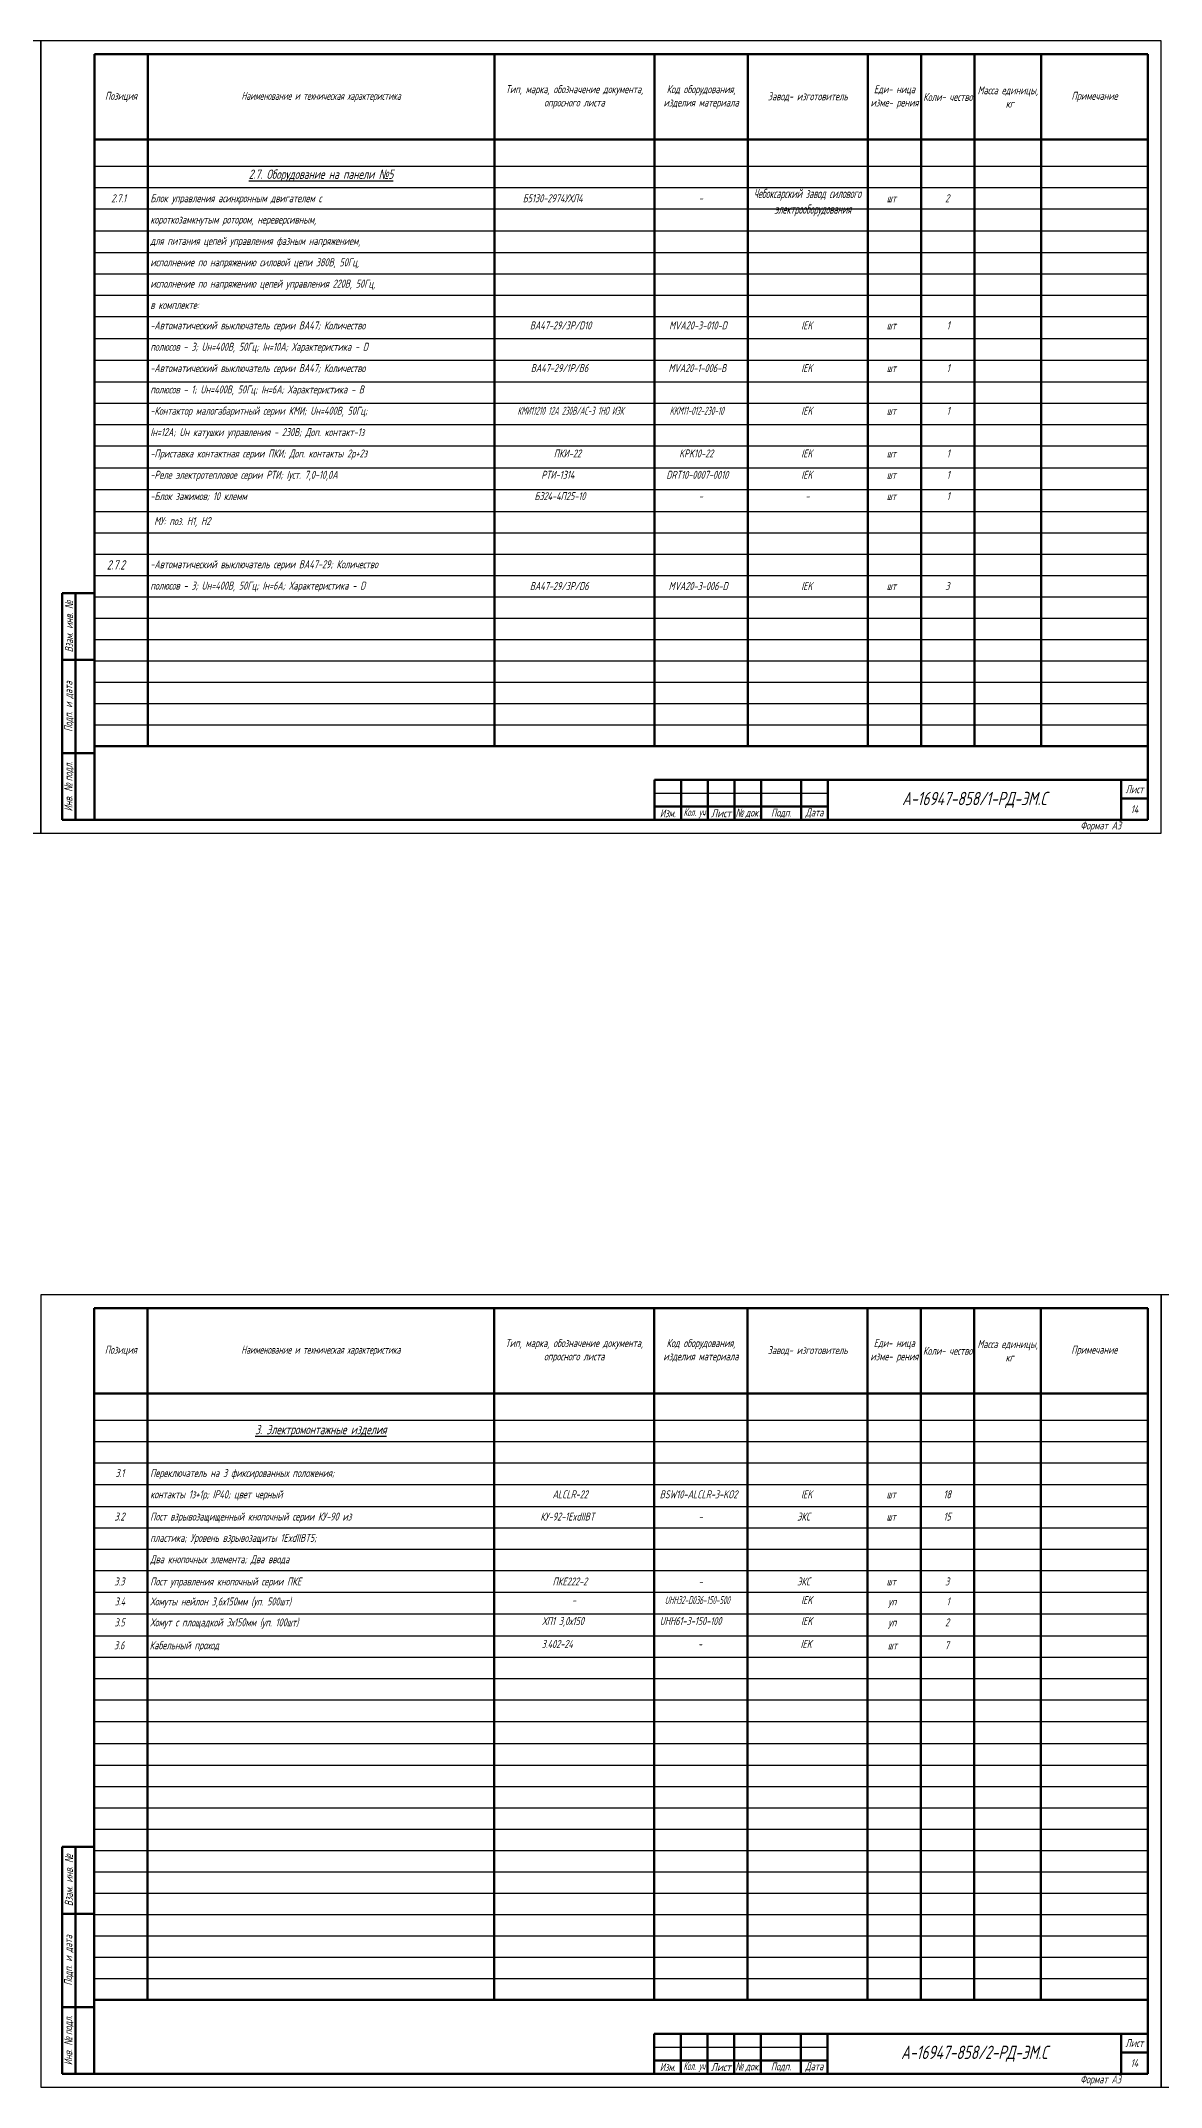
# Model space of a CAD drawing. Header units: millimetres. Extents: x -10490 to 5162, y -5053 to 76.
# Drawn here: x 2642 to 3062, y -814 to -47 of the extents above; entities that cross this region are included whole.
import ezdxf

# ---------------------------------------------------------------- set-up
doc = ezdxf.new("R2010")
doc.units = ezdxf.units.MM
for name, color, linetype, lineweight in [('Рамка толстая', 7, 'Continuous', 60), ('Рамка тонкая', 5, 'Continuous', 25), ('Спецификация', 9, 'Continuous', 25), ('Текст', 2, 'Continuous', 25), ('Штампы', 252, 'Continuous', 25)]:
    doc.layers.add(name, color=color, linetype=linetype, lineweight=lineweight)
doc.styles.add('SIMPLEX', font='simplex.shx', dxfattribs={"width": 0.7, "oblique": 15})

# ---------------------------------------------------------------- blocks, each defined once
blk = doc.blocks.new('A$C64336E77')
at = {"layer": 'Рамка толстая'}
for p, q in [((20, 5), (20, 292)), ((20, 292), (415, 292)), ((415, 292), (415, 5)), ((20, 5), (415, 5))]:
    blk.add_line(p, q, dxfattribs=at)
at = {"layer": 'Рамка тонкая'}
for p, q in [((0, 297), (0, 0)), ((420, 297), (0, 297)), ((420, 0), (420, 297)), ((0, 0), (420, 0))]:
    blk.add_line(p, q, dxfattribs=at)

msp = doc.modelspace()

# ---------------------------------------------------------------- linework, layer by layer
at = {"layer": 'Спецификация', "lineweight": 60}
for p, q in [((2661.95639, -52.14683), (3056.95639, -52.14683)), ((2681.95639, -52.14683), (2681.95639, -311.48017)), ((2811.95639, -52.14683), (2811.95639, -311.48017)), ((2871.95639, -52.14683), (2871.95639, -311.48017)), ((2906.95639, -52.14683), (2906.95639, -311.48017)), ((2951.95639, -52.14683), (2951.95639, -311.48017)), ((2971.95639, -52.14683), (2971.95639, -311.48017)), ((2991.95639, -52.14683), (2991.95639, -311.48017)), ((3016.95639, -52.14683), (3016.95639, -311.48017)), ((3056.95639, -52.14683), (3056.95639, -311.48017)), ((2661.95639, -84.14683), (3056.95639, -84.14683)), ((2661.95639, -311.48017), (3056.95639, -311.48017)), ((2661.89606, -522.14684), (3056.89606, -522.14684)), ((2661.89606, -522.14684), (2661.89606, -781.48017)), ((2681.89606, -522.14684), (2681.89606, -781.48017)), ((2811.89606, -522.14684), (2811.89606, -781.48017)), ((2871.89606, -522.14684), (2871.89606, -781.48017)), ((2906.89606, -522.14684), (2906.89606, -781.48017)), ((2951.89606, -522.14684), (2951.89606, -781.48017)), ((2971.89606, -522.14684), (2971.89606, -781.48017)), ((2991.89606, -522.14684), (2991.89606, -781.48017)), ((3016.89606, -522.14684), (3016.89606, -781.48017)), ((3056.89606, -522.14684), (3056.89606, -781.48017)), ((2661.89606, -554.14684), (3056.89606, -554.14684)), ((2661.89606, -781.48017), (3056.89606, -781.48017))]:
    msp.add_line(p, q, dxfattribs=at)
at = {"layer": 'Спецификация', "color": 5}
for p, q in [((2661.95639, -94.14683), (3056.95639, -94.14683)), ((2661.95639, -102.14683), (3056.95639, -102.14683)), ((2661.95639, -110.14683), (3056.95639, -110.14683)), ((2661.95639, -118.3135), (3056.95639, -118.3135)), ((2661.95639, -126.48017), (3056.95639, -126.48017)), ((2661.95639, -134.48017), (3056.95639, -134.48017)), ((2661.95639, -142.48017), (3056.95639, -142.48017)), ((2661.95639, -150.48017), (3056.95639, -150.48017)), ((2661.95639, -158.64683), (3056.95639, -158.64683)), ((2661.95639, -166.8135), (3056.95639, -166.8135)), ((2661.95639, -174.98017), (3056.95639, -174.98017)), ((2661.95639, -182.98017), (3056.95639, -182.98017)), ((2661.95639, -190.98017), (3056.95639, -190.98017)), ((2661.95639, -198.98017), (3056.95639, -198.98017)), ((2661.95639, -207.14683), (3056.95639, -207.14683)), ((2661.95639, -215.3135), (3056.95639, -215.3135)), ((2661.95639, -223.48017), (3056.95639, -223.48017)), ((2661.95639, -231.48017), (3056.95639, -231.48017)), ((2661.95639, -239.48017), (3056.95639, -239.48017)), ((2661.95639, -247.48017), (3056.95639, -247.48017)), ((2661.95639, -255.48017), (3056.95639, -255.48017)), ((2661.95639, -263.48017), (3056.95639, -263.48017)), ((2661.95639, -271.48017), (3056.95639, -271.48017)), ((2661.95639, -279.48017), (3056.95639, -279.48017)), ((2661.95639, -287.48017), (3056.95639, -287.48017)), ((2661.95639, -295.48017), (3056.95639, -295.48017)), ((2661.95639, -303.48017), (3056.95639, -303.48017)), ((2661.89606, -564.14684), (3056.89606, -564.14684)), ((2661.89606, -572.14684), (3056.89606, -572.14684)), ((2661.89606, -580.14684), (3056.89606, -580.14684)), ((2661.89606, -588.31351), (3056.89606, -588.31351)), ((2661.89606, -596.48017), (3056.89606, -596.48017)), ((2661.89606, -604.48017), (3056.89606, -604.48017)), ((2661.89606, -612.48017), (3056.89606, -612.48017)), ((2661.89606, -620.48017), (3056.89606, -620.48017)), ((2661.89606, -628.64684), (3056.89606, -628.64684)), ((2661.89606, -636.81351), (3056.89606, -636.81351)), ((2661.89606, -644.98017), (3056.89606, -644.98017)), ((2661.89606, -652.98017), (3056.89606, -652.98017)), ((2661.89606, -660.98017), (3056.89606, -660.98017)), ((2661.89606, -668.98017), (3056.89606, -668.98017)), ((2661.89606, -677.14684), (3056.89606, -677.14684)), ((2661.89606, -685.31351), (3056.89606, -685.31351)), ((2661.89606, -693.48017), (3056.89606, -693.48017)), ((2661.89606, -701.48017), (3056.89606, -701.48017)), ((2661.89606, -709.48017), (3056.89606, -709.48017)), ((2661.89606, -717.48017), (3056.89606, -717.48017)), ((2661.89606, -725.48017), (3056.89606, -725.48017)), ((2661.89606, -733.48017), (3056.89606, -733.48017)), ((2661.89606, -741.48017), (3056.89606, -741.48017)), ((2661.89606, -749.48017), (3056.89606, -749.48017)), ((2661.89606, -757.48017), (3056.89606, -757.48017)), ((2661.89606, -765.48017), (3056.89606, -765.48017)), ((2661.89606, -773.48017), (3056.89606, -773.48017))]:
    msp.add_line(p, q, dxfattribs=at)
at = {"layer": 'Штампы', "lineweight": 60}
for p, q in [((2649.95639, -339.14683), (2649.95639, -254.14683)), ((2649.95639, -254.14683), (2661.95639, -254.14683)), ((2654.95639, -339.14683), (2654.95639, -254.14683)), ((2649.95639, -279.14683), (2661.95639, -279.14683)), ((2649.95639, -314.14683), (2661.95639, -314.14683)), ((2871.95639, -324.14683), (3056.95639, -324.14683)), ((2871.95639, -324.14683), (2871.95639, -339.14683)), ((2881.95639, -324.14683), (2881.95639, -339.14683)), ((2891.95639, -324.14683), (2891.95639, -339.14683)), ((2901.95639, -324.14683), (2901.95639, -339.14683)), ((2911.95639, -324.14683), (2911.95639, -339.14683)), ((2926.95639, -324.14683), (2926.95639, -339.14683)), ((2936.95639, -324.14683), (2936.95639, -339.14683)), ((3046.95639, -324.14683), (3046.95639, -339.14683)), ((3056.95639, -324.14683), (3056.95639, -339.14683)), ((2871.95639, -334.14683), (2936.95639, -334.14683)), ((3046.95639, -331.14683), (3056.95639, -331.14683)), ((2649.95639, -339.14683), (2661.95639, -339.14683)), ((2871.95639, -339.14683), (3056.95639, -339.14683)), ((2649.89606, -809.14684), (2649.89606, -724.14684)), ((2649.89606, -724.14684), (2661.89606, -724.14684)), ((2654.89606, -809.14684), (2654.89606, -724.14684)), ((2661.89606, -809.14684), (2661.89606, -724.14684)), ((2649.89606, -749.14684), (2661.89606, -749.14684)), ((2649.89606, -784.14684), (2661.89606, -784.14684)), ((2871.89606, -794.14684), (3056.89606, -794.14684)), ((2871.89606, -794.14684), (2871.89606, -809.14684)), ((2881.89606, -794.14684), (2881.89606, -809.14684)), ((2891.89606, -794.14684), (2891.89606, -809.14684)), ((2901.89606, -794.14684), (2901.89606, -809.14684)), ((2911.89606, -794.14684), (2911.89606, -809.14684)), ((2926.89606, -794.14684), (2926.89606, -809.14684)), ((2936.89606, -794.14684), (2936.89606, -809.14684)), ((3046.89606, -794.14684), (3046.89606, -809.14684)), ((3056.89606, -794.14684), (3056.89606, -809.14684)), ((2871.89606, -804.14684), (2936.89606, -804.14684)), ((3046.89606, -801.14684), (3056.89606, -801.14684)), ((2649.89606, -809.14684), (2661.89606, -809.14684)), ((2871.89606, -809.14684), (3056.89606, -809.14684))]:
    msp.add_line(p, q, dxfattribs=at)
at = {"layer": 'Штампы', "color": 5, "lineweight": 25}
for p, q in [((2871.95639, -329.14683), (2936.95639, -329.14683)), ((2871.89606, -799.14684), (2936.89606, -799.14684))]:
    msp.add_line(p, q, dxfattribs=at)
at = {"layer": 'Штампы', "color": 8, "lineweight": 0}
for p, q in [((2871.95639, -344.14683), (3056.95639, -344.14683)), ((2871.89606, -814.14684), (3056.89606, -814.14684))]:
    msp.add_line(p, q, dxfattribs=at)

# ---------------------------------------------------------------- block references
for p in [(2221.9564, -344.14683), (2641.9564, -344.14683), (2641.89608, -814.14683), (3061.89608, -814.14683)]:
    msp.add_blockref('A$C64336E77', p)

# ---------------------------------------------------------------- texts
at = {"layer": 'Спецификация', "color": 2, "attachment_point": 5, "style": 'SIMPLEX'}
for s, insert, char_height, width in [('{\\C2;Позиция}', (2671.95639, -68.14683), 3, 20), ('{\\Fgost|c204;\\Q15;\\C2;Наименование и техническая характеристика}', (2746.95639, -68.14683), 3, 130), ('{\\C2;Тип, марка, обозначение документа, опросного листа}', (2841.95639, -68.14683), 3, 60), ('{\\C2;Код оборудования, изделия материала}', (2889.45639, -68.14683), 3, 35), ('{\\C2;Завод- изготовитель}', (2929.45639, -68.14683), 3, 45), ('{\\C2;Еди- ница изме- рения}', (2961.95639, -68.14683), 3, 20), ('{\\C2;Коли- чество}', (2981.95639, -68.14683), 3, 20), ('{\\C2;Масса единицы,  кг}', (3004.45639, -68.14683), 3, 25), ('{\\C2;Примечание}', (3036.95639, -68.14683), 3, 40), ('{\\L2.7. Оборудование на панели \\fArial|b0|i0|c204|p34;№\\Fsimplex|c204;5}', (2746.95639, -97.57969), 3.5, 126), ('{\\C2;Позиция}', (2671.89606, -538.14684), 3, 20), ('{\\Fgost|c204;\\Q15;\\C2;Наименование и техническая характеристика}', (2746.89606, -538.14684), 3, 130), ('{\\C2;Тип, марка, обозначение документа, опросного листа}', (2841.89606, -538.14684), 3, 60), ('{\\C2;Код оборудования, изделия материала}', (2889.39606, -538.14684), 3, 35), ('{\\C2;Завод- изготовитель}', (2929.39606, -538.14684), 3, 45), ('{\\C2;Еди- ница изме- рения}', (2961.89606, -538.14684), 3, 20), ('{\\C2;Коли- чество}', (2981.89606, -538.14684), 3, 20), ('{\\C2;Масса единицы,  кг}', (3004.39606, -538.14684), 3, 25), ('{\\C2;Примечание}', (3036.89606, -538.14684), 3, 40), ('{\\L3. Электромонтажные изделия}', (2746.89606, -568.14684), 3.5, 126)]:
    msp.add_mtext(s, dxfattribs=dict(at, insert=insert, char_height=char_height, width=width))
at = {"layer": 'Текст', "attachment_point": 1, "style": 'SIMPLEX'}
for s, width, heights, insert, char_height in [('\\pi6.3481;2.7.1', 20, [0], (2661.95639, -104.62476), 3), ('Блок управления асинхронным двигателем с ', 129, [0], (2682.95639, -104.62476), 3), ('\\pi10.634;Б5130-2974УХЛ4', 60, [0], (2811.95639, -104.62476), 3), ('\\pi16.6;-', 35, [0], (2871.95639, -104.62476), 3), ('\\pi2.2277;{\\W0.5;Чебоксарский завод силового \\P\\pi9.9992;электрооборудования}', 45, [0], (2906.95639, -102.58866), 3.5), ('\\pi7.0965;шт', 20, [0], (2951.95639, -104.62476), 3), ('\\pi9.0246;2', 20, [0], (2971.95639, -104.62476), 3), ('короткозамкнутым ротором, нереверсивным, ', 129, [0], (2682.95639, -112.62476), 3), ('для питания цепей управления фазным напряжением,', 129, [0], (2682.95639, -120.62476), 3), ('исполнение по напряжению силовой цепи 380В, 50Гц,', 129, [0], (2682.95639, -128.62476), 3), ('{\\W0.7;исполнение по напряжению цепей управления 220В, 50Гц,}', 129, [0], (2682.95639, -136.62476), 3), ('в комплекте:', 129, [0], (2682.95639, -144.62476), 3), ('-Автоматический выключатель серии ВА47; Количество', 129, [0], (2682.95639, -152.29142), 3), ('\\pi13.293;ВА47-29/3Р/D10', 60, [0], (2811.95639, -152.29142), 3), ('\\pi5.4938;{\\W0.6;MVA20-3-010-D}', 35, [0], (2871.95639, -152.29142), 3), ('\\pi20.048;IEK', 45, [0], (2906.95639, -152.29142), 3), ('\\pi7.0965;шт', 20, [0], (2951.95639, -152.29142), 3), ('\\pi9.5981;1', 20, [0], (2971.95639, -152.29142), 3), ('полюсов - 3; Uн=400В, 50Гц; Iн=10А; Характеристика - D', 129, [0], (2682.95639, -160.29142), 3), ('-Автоматический выключатель серии ВА47; Количество', 129, [0], (2682.95639, -168.29142), 3), ('\\pi13.643;ВА47-29/1Р/В6', 60, [0], (2811.95639, -168.29142), 3), ('\\pi5.2603;{\\W0.6;MVA20-1-006-В}', 35, [0], (2871.95639, -168.29142), 3), ('\\pi20.048;IEK', 45, [0], (2906.95639, -168.29142), 3), ('\\pi9.5981;1', 20, [0], (2971.95639, -168.29142), 3), ('полюсов - 1; Uн=400В, 50Гц; Iн=6А; Характеристика - В', 129, [0], (2682.95639, -176.29142), 3), ('\\pi7.0965;шт', 20, [0], (2951.95639, -168.29142), 3), ('-Контактор малогабаритный серии КМИ; Uн=400В, 50Гц; ', 129, [0], (2682.95639, -184.29142), 3), ('\\pi8.6338;{\\W0.5;КМИ11210 12А 230В/АС-3 1НО ИЭК}', 60, [0], (2811.95639, -184.29142), 3), ('\\pi5.7103;{\\W0.5;KKM11-012-230-10}', 35, [0], (2871.95639, -184.29142), 3), ('\\pi20.048;IEK', 45, [0], (2906.95639, -184.29142), 3), ('\\pi7.0965;шт', 20, [0], (2951.95639, -184.29142), 3), ('\\pi9.5981;1', 20, [0], (2971.95639, -184.29142), 3), ('Iн=12А; Uн катушки управления - 230В; Доп. контакт-1з', 129, [0], (2682.95639, -192.29142), 3), ('{\\W0.7;-Приставка контактная серии ПКИ; Доп. контакты 2р+2з}', 129, [0], (2682.95639, -200.29142), 3), ('\\pi22.234;ПКИ-22', 60, [0], (2811.95639, -200.29142), 3), ('\\pi9.2746;KPK10-22', 35, [0], (2871.95639, -200.29142), 3), ('\\pi20.048;IEK', 45, [0], (2906.95639, -200.29142), 3), ('\\pi7.0965;шт', 20, [0], (2951.95639, -200.29142), 3), ('\\pi9.5981;1', 20, [0], (2971.95639, -200.29142), 3), ('-Реле электротепловое серии РТИ; Iуст. 7,0-10,0А', 129, [0], (2682.95639, -208.29142), 3), ('\\pi17.571;РТИ-1314', 60, [0], (2811.95639, -208.29142), 3), ('\\pi4.4461;{\\W0.6;DRT10-0007-0010}', 35, [0], (2871.95639, -208.29142), 3), ('\\pi20.048;IEK', 45, [0], (2906.95639, -208.29142), 3), ('\\pi7.0965;шт', 20, [0], (2951.95639, -208.29142), 3), ('\\pi9.5981;1', 20, [0], (2971.95639, -208.29142), 3), ('-Блок зажимов; 10 клемм', 129, [0], (2682.95639, -216.29142), 3), ('\\pi14.988;БЗ24-4П25-10', 60, [0], (2811.95639, -216.29142), 3), ('\\pi16.6;-', 35, [0], (2871.95639, -216.29142), 3), ('\\pi21.6;-', 45, [0], (2906.95639, -216.29142), 3), ('\\pi7.0965;шт', 20, [0], (2951.95639, -216.29142), 3), ('\\pi9.5981;1', 20, [0], (2971.95639, -216.29142), 3), (' МУ: поз. Н1, Н2', 129, [0], (2682.95639, -225.63681), 3), ('\\pi5.3621;2.7.2', 20, [0], (2661.2699, -241.79142), 3.5), ('-Автоматический выключатель серии ВА47-29; Количество', 129, [0], (2682.95639, -241.82903), 3), ('полюсов - 3; Uн=400В, 50Гц; Iн=6А; Характеристика - D', 129, [0], (2682.95639, -249.82903), 3), ('\\pi13.293;ВА47-29/3Р/D6', 60, [0], (2811.95639, -249.9957), 3), ('\\pi5.3223;{\\W0.6;MVA20-3-006-D}', 35, [0], (2871.95639, -249.9957), 3), ('\\pi20.048;IEK', 45, [0], (2906.95639, -249.9957), 3), ('\\pi7.0965;шт', 20, [0], (2951.95639, -249.9957), 3), ('\\pi9.0246;3', 20, [0], (2971.95639, -249.9957), 3), ('\\pi7.9246;3.1', 20, [0], (2661.89606, -582.4581), 3), ('{\\Q15;Переключатель на 3 фиксированных положения;}', 129, [0], (2682.89606, -582.4581), 3), ('контакты 1з+1р; IP40; цвет черный', 129, [0], (2682.89606, -590.4581), 3), ('\\pi21.825;ALCLR-22', 60, [0], (2811.89606, -590.4581), 3), ('\\pi2.0461;{\\W0.6;BSW10-ALCLR-3-KO2}', 35, [0], (2871.89606, -590.4581), 3), ('\\pi20.048;IEK', 45, [0], (2906.89606, -590.4581), 3), ('\\pi8.4555;18', 20, [0], (2971.89606, -590.4581), 3), ('\\pi7.0965;шт', 20, [0], (2951.89606, -590.4581), 3), ('\\pi7.6012;3.2', 20, [0], (2661.89606, -598.79143), 3), ('Пост взрывозащищенный кнопочный серии КУ-90 из', 129, [0], (2682.89606, -598.79143), 3), ('\\pi17.298;КУ-92-1ExdIIBT', 60, [0], (2811.89606, -598.79143), 3), ('\\pi16.6;-', 35, [0], (2871.89606, -598.79143), 3), ('\\pi18.569;ЭКС', 45, [0], (2906.89606, -598.79143), 3), ('\\pi7.0965;шт', 20, [0], (2951.89606, -598.79143), 3), ('\\pi8.4481;15', 20, [0], (2971.89606, -598.79143), 3), ('пластика; Уровень взрывозащиты 1ExdIIBT5;', 129, [0], (2682.89606, -606.79143), 3), ('Два кнопочных элемента; Два ввода ', 129, [0], (2682.89606, -614.79143), 3), ('\\pi7.5246;3.3', 20, [0], (2661.89606, -623.12476), 3), ('Пост управления кнопочный серии ПКЕ', 129, [0], (2682.89606, -623.12476), 3), ('\\pi21.875;ПКЕ222-2', 60, [0], (2811.89606, -623.12476), 3), ('\\pi16.6;-', 35, [0], (2871.89606, -623.12476), 3), ('\\pi18.569;ЭКС', 45, [0], (2906.89606, -623.12476), 3), ('\\pi7.0965;шт', 20, [0], (2951.89606, -623.12476), 3), ('\\pi9.0246;3', 20, [0], (2971.89606, -623.12476), 3), ('\\pi7.6746;3.4', 20, [0], (2661.89606, -630.62476), 3), ('Хомуты нейлон 3,6х150мм (уп. 500шт)', 129, [0], (2682.89606, -630.62476), 3), ('\\pi29.1;-', 60, [6.62229], (2811.89606, -630.12476), 3), ('\\pi3.9106;{\\W0.5;UHH32-D036-150-500}', 35, [0], (2871.89606, -630.12476), 3), ('\\pi20.048;IEK', 45, [0], (2906.89606, -630.12476), 3), ('\\pi7.7419;уп', 20, [0], (2951.89606, -630.62476), 3), ('\\pi9.5981;1', 20, [0], (2971.89606, -630.62476), 3), ('\\pi7.5746;3.5', 20, [0], (2661.89606, -638.4581), 3), ('Хомут с площадкой 3х150мм (уп. 100шт)', 129, [0], (2682.89606, -638.4581), 3), ('\\pi17.963;ХП1 3,0х150', 60, [6.62229], (2811.89606, -637.9581), 3), ('\\pi2.0321;UHH61-3-150-100', 35, [0], (2871.89606, -637.9581), 3), ('\\pi20.048;IEK', 45, [0], (2906.89606, -637.9581), 3), ('\\pi7.7419;уп', 20, [0], (2951.89606, -638.4581), 3), ('\\pi9.0246;2', 20, [0], (2971.89606, -638.4581), 3), ('\\pi7.6321;3.6', 20, [0], (2661.70055, -647.04426), 3), ('Кабельный проход', 129, [0], (2682.70055, -647.04426), 3), ('\\pi17.963;3.402-24', 60, [6.62229], (2811.70055, -646.54426), 3), ('\\pi16.6;-', 35, [0], (2871.70055, -646.54426), 3), ('\\pi20.048;IEK', 45, [0], (2906.70055, -646.54426), 3), ('\\pi7.7418;шт', 20, [0], (2951.70055, -647.04426), 3), ('\\pi9.0981;7', 20, [0], (2971.70055, -647.04426), 3)]:
    msp.add_mtext_dynamic_manual_height_columns(s, width=width, gutter_width=12.5, heights=heights, dxfattribs=dict(at, insert=insert, char_height=char_height))
at = {"layer": 'Штампы', "color": 2, "char_height": 3, "attachment_point": 5, "rotation": 90, "style": 'SIMPLEX'}
for s, insert, width in [('Взам. инв. {\\fArial|b0|i0|c204|p34;№}', (2652.45639, -266.64683), 25), ('Подп. и дата', (2652.45639, -296.64683), 35), ('Инв. {\\fArial|b0|i0|c204|p34;№ }подл.', (2652.45639, -326.64683), 25), ('Взам. инв. {\\fArial|b0|i0|c204|p34;№}', (2652.39606, -736.64684), 25), ('Подп. и дата', (2652.39606, -766.64684), 35), ('Инв. {\\fArial|b0|i0|c204|p34;№ }подл.', (2652.39606, -796.64684), 25)]:
    msp.add_mtext(s, dxfattribs=dict(at, insert=insert, width=width))
at = {"layer": 'Штампы', "color": 2, "style": 'SIMPLEX'}
for s, insert, char_height, width, attachment_point in [('А-16947-858/1-РД-ЭМ.С', (2991.95639, -331.64683), 5, 110, 5), ('{\\W0.7;Лист}', (3051.95639, -327.64683), 3, 10, 5), ('Изм.', (2876.95639, -336.64683), 3, 10, 5), ('{\\W0.5;Кол. уч}', (2886.95639, -336.64683), 3, 10, 5), ('{\\W0.8;Лист}', (2896.95639, -336.64683), 3, 10, 5), ('{\\fArial|b0|i0|c204|p34;\\W0.6;№ \\Fsimplex|c204;док.}', (2906.95639, -336.64683), 3, 10, 5), ('Подп.', (2919.45639, -336.64683), 3, 15, 5), ('{\\W0.7;Дата}', (2931.95639, -336.64683), 3, 10, 5), ('14', (3051.95639, -335.14683), 3, 10, 5), ('Формат А3', (3046.95639, -341.64683), 3, 165, 6), ('{\\W0.7;Лист}', (3051.89606, -797.64684), 3, 10, 5), ('Изм.', (2876.89606, -806.64684), 3, 10, 5), ('{\\W0.5;Кол. уч}', (2886.89606, -806.64684), 3, 10, 5), ('{\\W0.8;Лист}', (2896.89606, -806.64684), 3, 10, 5), ('{\\fArial|b0|i0|c204|p34;\\W0.6;№ \\Fsimplex|c204;док.}', (2906.89606, -806.64684), 3, 10, 5), ('Подп.', (2919.39606, -806.64684), 3, 15, 5), ('{\\W0.7;Дата}', (2931.89606, -806.64684), 3, 10, 5), ('А-16947-858/2-РД-ЭМ.С', (2991.89606, -801.64684), 5, 110, 5), ('14', (3051.89606, -805.14684), 3, 10, 5), ('Формат А3', (3046.89606, -811.64684), 3, 165, 6)]:
    msp.add_mtext(s, dxfattribs=dict(at, insert=insert, char_height=char_height, width=width, attachment_point=attachment_point))

doc.saveas('drawing.dxf')
